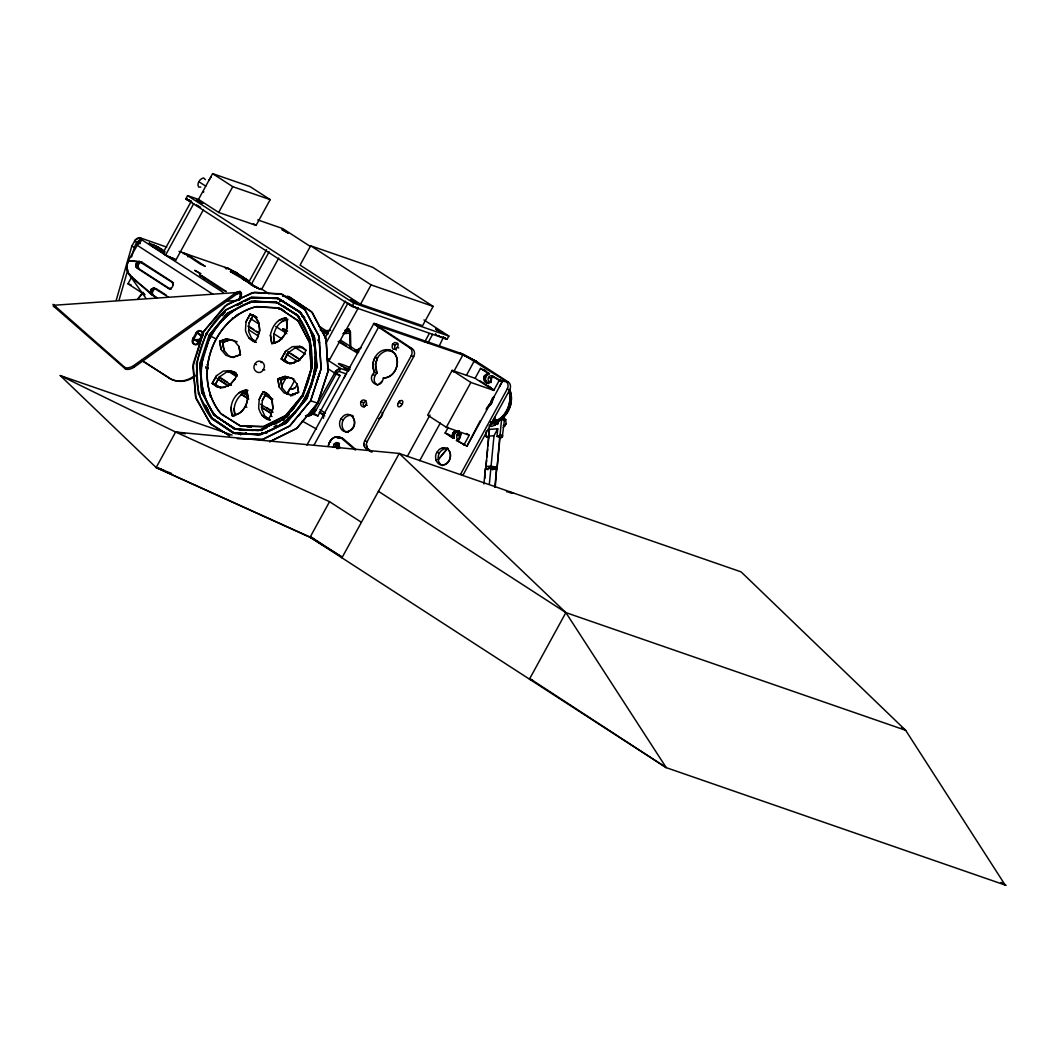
<?xml version="1.0" encoding="UTF-8"?>
<svg xmlns="http://www.w3.org/2000/svg" width="1059" height="1059" viewBox="0 0 1059 1059"><rect width="100%" height="100%" fill="white"/><g stroke="black" fill="none" stroke-linecap="round" stroke-linejoin="round"><path stroke-width="1.5" d="M328.462 445.402C329.097 441.616 331.652 438.227 335.346 436.943L338.655 436.824L343.513 438.956L355.864 449.572M489.218 426.115A7.387 6.129 -70.9 0 0 496.856 422.501L495.268 423.891M311.2 368.929L309.678 342.891L298.439 321.195L279.642 308.248L256.913 306.541C212.356 317.462 191.494 377.388 220.524 413.275L239.943 425.837L263.148 426.698L285.559 415.71L302.728 395.033L311.2 368.929L302.728 395.033L285.877 415.446L263.89 426.539L240.975 426.142L221.543 414.36C191.6 379.426 211.151 319.183 255.073 306.911L278.279 307.785L297.685 320.347L309.453 342.11L311.161 368.413M172.974 284.924L172.921 283.958M201.078 338.152L200.548 335.438L197.093 332.95M201.078 337.583L201.025 336.616M297.354 383.861L295.249 387.859L292.046 389.103M363.912 443.92L364.773 447.441L371.1 451.928M366.361 444.767L367.235 448.288L372.278 451.955M452.233 435.54L452.471 437.791L454.02 438.333L454.589 433.528L458.375 431.092M460.652 434.812L458.838 431.106L454.708 431.238L452.617 433.806L452.471 437.791L445.124 433.038L448.222 427.373M453.795 436.083L454.02 438.333L448.751 434.931L450.313 435.461M198.457 393.564L211.893 418.834L234.079 433.184L260.607 434.177C310.764 419.298 332.513 354.09 300.081 312.63L277.895 298.281L251.367 297.275L225.607 310.035C195.319 336.908 185.881 384.417 211.045 417.868L232.517 432.668L258.502 434.6C310.221 421.297 333.691 352.7 298.916 311.386L276.717 297.923L251.38 297.486M239.93 293.224L240.009 291.49L236.197 292.562L133.553 365.686A5.825 2.422 -20.5 0 1 124.75 367.354L53.082 304.343L54.234 306.792L125.319 368.863A5.825 2.422 -20.5 0 0 134.109 367.195L236.766 294.071L238.527 293.25L240.631 293.78L240.459 297.394L238.844 300.385L240.777 294.058L238.738 293.197L236.766 294.071L236.197 292.562L53.665 305.283M284.447 418.358L260.342 430.179L235.363 429.252L213.428 414.321L233.88 428.763L258.356 430.589L282.356 419.96L302.927 396.106L312.114 367.83L312.299 363.912M350.105 347.921L349.589 331.719L348.835 329.19L345.552 329.905M203.593 192.222L203.725 191.52M255.735 316.615L250.149 314.139L245.992 321.843L245.463 330.487C246.999 336.087 250.427 341.21 256.424 342.401M257.178 317.594L253.273 315.225L249.117 322.929L248.587 331.573L251.83 338.88L254.623 341.408M270.058 420.039L265.028 416.491L261.785 409.184L262.314 400.54L266.471 392.836L263.347 391.751L260.871 395.351L259.19 399.455L258.661 408.099C260.21 413.698 263.625 418.821 269.621 420.013M284.514 424.01L287.386 422.025L307.004 398.383L317.078 365.434L314.046 335.69L300.081 311.783L277.882 298.32L272.507 298.228M492.25 422.104C505.54 419.682 512.834 402.791 508.849 390.784M492.131 423.997L491.323 423.243C506.189 421.416 515.362 403.148 509.697 389.791A5.917 4.898 -70.9 0 0 508.346 382.047L476.828 361.662L463.207 354.209L374.012 323.273L306.911 445.151M492.104 422.144C505.289 419.523 513.218 402.804 508.704 390.533M493.507 422.634C507.142 419.88 515.058 402.288 509.697 389.791L507.221 389.037A5.917 4.898 -70.9 0 0 505.884 381.2L465.298 355.85L377.56 325.748L412.348 348.795A5.917 4.898 -70.9 0 1 413.672 356.645L367.129 441.656L366.321 444.118L366.904 447.573M488.57 437.897L487.18 437.168A1.774 1.43 -62.6 0 1 485.843 435.58L486.28 431.026M483.91 483.937L485.379 468.753L490.86 468.343L496.552 469.666L495.294 486.584M486.558 460.255L485.79 468.25L489.364 429.398L497.73 428.776L497.002 436.44L499.689 437.063L499.782 437.883L502.376 437.089M484.81 478.483L485.379 468.753L488 469.706M486.875 457.064L487.643 449.069M487.947 445.879L489.364 429.398M489.404 483.526L490.86 468.343M485.591 466.516L491.085 466.106L493.997 435.739L497.73 428.776M494.857 487.246L496.552 469.666M499.888 438.797L496.975 469.163L499.689 437.063M497.002 436.44L499.027 436.162L500.1 434.508L501.569 419.324L504.349 420.78L502.218 437.314M491.866 421.561L491.945 423.322L492.845 422.912M491.164 468.634C482.123 466.648 500.139 467.231 491.601 468.687M505.752 419.602L503.224 417.67M241.081 297.738L241.2 292.562L240.009 291.49L236.197 292.562M135.552 239.797L139.801 237.693L166.726 247.131M328.356 445.905C328.806 441.603 331.97 437.817 336.18 436.758L341.58 438.294L355.162 449.969M460.096 432.588L460.083 437.552L456.469 440.385L466.94 446.223L502.337 381.558L491.866 375.72L491.31 380.525L487.511 382.974M232.358 319.024L232.662 317.912M341.925 557.815L399.243 453.451L741.075 571.86L905.657 730.3L1005.203 885.072L1001.033 882.372M493.375 420.476L494.513 420.635L495.082 418.742M116.305 299.988L131.859 245.979L135.592 239.638M119.124 299.935L127.821 269.754M131.488 257.033C132.19 256.463 136.32 234.886 140.238 243.054M316.919 365.937L307.004 398.383L285.162 423.719L259.667 435.011L233.682 433.065L212.21 418.265L205.472 405.253L208.385 410.574M233.867 416.293L232.305 415.75C228.042 405.438 234.926 391.248 246.416 389.99L247.978 390.533M235.045 415.512C231.961 406.497 237.15 395.616 245.767 391.87M230.955 407.477L232.305 415.75C244.033 414.638 250.626 400.328 246.416 389.99L239.082 392.651M270.442 335.346C271.594 327.257 277.127 318.627 285.904 317.859C290.325 328.264 283.508 342.454 271.806 343.619L270.442 335.346L271.806 343.619L279.139 340.972L284.778 334.578L287.254 326.132L285.904 317.859L278.57 320.52M274.533 343.381C271.25 333.77 277.471 321.049 287.77 319.209M498.71 420.211C499.279 422.819 491.628 427.293 495.215 423.494M248.706 337.808L254.862 341.858L257.284 338.377L259.759 330.037L258.489 321.83L255.087 316.919L250.149 314.139L245.992 321.843M201.779 363.118L208.345 341.633M205.843 368.28L205.737 366.732M207.749 369.22L208.146 367.91M310.605 387.581L316.601 367.95M493.441 396.873L491.389 403.611L486.227 409.158M257.284 338.377L259.667 330.99L259.084 323.524L255.682 317.501L250.149 314.139M392.134 350.847C386.191 349.218 380.353 352.991 377.494 358.035L375.032 357.187L373.205 362.271L373.059 367.552L374.582 372.318C364.812 380.34 380.631 392.134 383.358 377.997C395.232 377.811 401.546 361.794 394.213 352.925L389.686 349.999C377.851 347.14 369.048 362.496 374.582 372.318L377.044 373.165C373.311 376.077 372.887 383.159 377.679 385.211M229.551 435.858L209.854 423.11L195.412 396.423L193.215 363.74L203.672 331.533L224.733 306.17L252.201 292.694L280.661 293.767L304.462 309.162L318.905 335.849L321.102 368.532L310.644 400.739L289.981 425.784L263.016 439.366L247.991 439.114M251.076 297.486L225.395 310.141L206.134 333.479L196.392 363.502L198.417 393.471M199.939 363.396L201.806 392.307L214.474 415.737M205.711 349.298L208.199 341.633M254.954 364.124C250.837 369.869 259.971 376.527 263.267 369.498C267.702 363.303 257.972 357.479 254.954 364.124L256.516 364.667M310.803 387.515L316.231 369.167M282.594 296.242L289.359 296.758L312.405 312.63L326.172 339.237L328.052 371.484L317.66 403.175L296.599 428.524L269.568 441.788L296.997 428.207L317.66 403.175L328.118 370.968L325.92 338.284L311.478 311.598L289.782 297.553M339.357 443.681L337.093 445.495L336.709 448.513M366.56 403.28L365.712 400.593L363.29 399.905C358.604 400.765 360.682 409.039 364.958 406.193M365.739 400.752L363.038 404.048L364.256 407.106M365.077 406.1L366.546 403.426M392.518 344.254C390.016 355.943 404.432 343.884 394.742 342.454L392.518 344.254L394.981 345.102L397.747 343.315M394.981 345.102L394.597 348.12L396.291 350.066M460.917 434.415L459.527 435.805L459.143 438.823M493.851 377.6L492.104 375.746L490.741 375.707C487.14 376.395 487.127 382.987 491.138 382.564M493.19 376.554L490.979 378.354L490.846 381.849M491.469 400.249L490.555 403.069L487.272 407.172M494.209 396.397L491.389 403.611L486.372 408.906M316.694 381.942L319.725 372.675M237.415 438.651L262.116 439.578L289.584 426.089L310.644 400.739L321.036 369.062L319.156 336.815L305.389 310.194L282.343 294.323L254.464 292.244L227.103 304.343L203.672 331.533L192.87 366.891L196.127 398.806L211.098 424.447L229.604 435.673M340.852 419.073C337.583 424.077 340.799 433.025 347.656 431.662C362.8 426.856 349.933 404.856 340.852 419.073L343.301 419.92C345.035 416.849 348.53 414.612 352.131 415.472M343.301 419.92C340.641 424.222 342.295 432.231 348.159 432.429M436.851 452.325C433.594 457.356 436.798 466.264 443.655 464.914C452.908 463.299 452.709 446.064 442.397 447.825L439.3 449.373L436.851 452.325L439.313 453.173C441.047 450.049 444.661 447.798 448.275 448.778M439.313 453.173C437.049 457.329 437.844 463.577 442.609 465.576M337.795 448.804C340.363 447.202 339.555 441.974 336.1 442.556L333.863 444.317L333.439 447.335M339.396 443.284L336.775 443.827L335.306 446.977M373.47 323.577L380.816 328.409L377.639 325.907L379.188 325.868L375.919 323.75L373.589 323.816L409.886 347.948A5.917 4.898 -70.9 0 1 411.223 355.784L364.68 440.796L363.872 443.258L364.455 446.726M484.162 376.342L484.334 381.214L488.583 383.49M485.71 376.885L485.26 380.062L487.061 382.961L491.045 380.803M494.301 424.778L494.632 423.838M452.246 435.143L452.961 433.184M453.808 435.686L454.523 433.727M145.97 298.386L128.814 274.043C122.526 264.022 133.513 253.776 137.074 245.198L141.535 239.096C139.523 235.972 135.724 238.857 134.48 241.187L139.947 243.782M205.393 179.646L203.606 177.925C199.899 178.587 196.471 183.578 198.629 187.033L200.813 187.099M240.3 299.432L241.584 293.899L240.009 291.49M262.314 400.54L266.471 392.836M232.305 415.75L239.638 413.103C246.694 407.609 249.514 398.436 246.416 389.99M235.257 378.632L236.912 374.648L234.079 372.172L230.69 370.703L223.237 371.1L216.499 375.72L212.25 383.358L216.857 386.76L222.443 387.66L229.684 384.96L235.257 378.632L230.412 384.417L224.111 387.435L217.611 387.051L212.25 383.358L216.499 375.72M304.304 354.236L305.958 350.251L303.126 347.776L299.75 346.306L292.284 346.703L285.546 351.323L281.297 358.961L285.904 362.363L291.49 363.263L298.731 360.563L304.304 354.236L299.459 360.02L293.158 363.038L286.658 362.655L281.297 358.961L285.546 351.323M220.404 387.912L215.374 384.443L219.61 376.805L226.361 372.172L233.814 371.788L236.064 372.768M291.41 363.833L289.014 363.449L284.421 360.047L286.142 355.956L288.67 352.409L295.408 347.776L302.861 347.392M208.729 180.493L211.244 176.787M226.282 291.516L221.516 289.504L199.555 275.088L201.62 275.764M463.816 445.137L469.243 435.223L446.329 427.28L427.637 415.181L452.18 370.359L475.094 378.301L480.521 368.386L483.447 370.121M349.827 367.513C327.986 358.246 342.917 367.83 350.225 369.181M459.01 439.962C454.615 439.114 457.554 433.449 459.262 431.291M496.923 420.992L495.916 421.376M466.94 446.223L480.124 420.886M506.096 423.865L505.699 419.417M311.24 537.138L310.909 537.747L156.163 467.562L60.257 375.574L232.093 435.09M249.117 322.929L253.273 315.225M259.19 399.455L263.347 391.751L268.298 394.53L271.686 399.442L272.957 407.649L270.495 415.988L268.059 419.47L261.904 415.419M459.95 437.711L458.719 439.326M460.122 437.407L460.678 435.223M503.224 427.452L506.083 423.984M140.265 241.042L141.575 239.771L140.04 242.63L139.007 241.015L140.609 238.076L141.641 239.691L223.224 292.469M144.58 294.534L127.967 283.786L131.885 276.637M137.366 266.616L139.722 262.328M423.944 319.95L448.87 336.074L447.083 339.317L351.985 306.382L185.815 198.867L187.602 195.624L198.51 199.396L218.657 212.435L256.079 225.395L270.177 199.635L250.03 186.596L212.607 173.636L198.51 199.396M160.796 250.745L161.603 249.275L158.122 247.184L163.933 250.93L164.833 251.923L164.132 252.055M191.189 201.395L162.98 252.916L165.575 255.073L175.966 259.892L203.394 209.788M169.917 257.575L165.575 255.073L193.784 203.553M183.22 253.71L183.697 252.889L187.628 254.769L205.287 266.378L200.217 264.022L183.631 252.982L179.011 251.38M184.994 254.332L185.391 253.591L228.413 268.496A18.93 2.105 28.7 0 0 235.694 272.269L237.534 273.593L227.831 268.205L224.733 267.503M187.853 256.86L188.661 255.391M218.657 212.435L232.755 186.675L270.177 199.635M203.818 278.914L204.625 277.445L199.555 275.088M192.738 339.026L196.259 332.592A3.759 3.124 -70.9 0 1 200.707 331.017A3.759 3.124 -70.9 0 1 201.554 336.007L198.033 342.454A3.759 3.124 -70.9 0 1 193.585 344.016A3.759 3.124 -70.9 0 1 192.738 339.026L193.678 339.357A3.759 3.124 -70.9 0 0 194.525 344.347A3.759 3.124 -70.9 0 0 198.96 342.772L198.033 342.454M193.678 339.357L197.199 332.91A3.759 3.124 -70.9 0 1 202.984 333.519M236.514 272.865L235.283 272.997L235.694 272.269L249.514 281.204M242.432 279.02L243.239 277.551L239.758 275.472L249.077 281.548M266.564 249.646L248.547 282.554L253.776 286.301M255.484 287.214L251.142 284.712L269.158 251.79M324.385 546.113L311.042 537.509L156.163 467.562L175.609 432.032L399.243 453.451L565.877 612.605L666.27 767.669L1006.05 885.364L1003.283 883.577M256.675 287.849L261.533 289.531L278.769 258.025M310.658 245.794L300.081 265.121L360.523 304.224L422.567 325.722L433.144 306.395L372.702 267.292L310.658 245.794L371.1 284.897L433.144 306.395M281.522 386.178L286.261 377.52M294.15 363.105L295.739 360.219L298.545 361.185M286.896 393.869L289.809 388.547L291.596 389.156L294.521 388.309M287.571 393.432L294.68 380.446M324.901 338.298L345.274 301.087L345.883 301.815M325.92 343.315L347.868 303.245L351.085 305.138M350.198 304.489L351.985 306.382L353.759 303.126L448.87 336.074M329.534 359.703L358.246 308.05L357.757 307.52M360.523 304.224L371.1 284.897M335.915 370.743L313.279 411.077L310.168 413.923L306.488 415.366M346.584 374.026L339.145 371.457L336.921 372.437L316.257 409.859C314.219 413.539 309.863 416.968 305.482 415.79M339.145 371.457L340.746 368.519L348.199 371.1M311.664 413.791L317.899 415.949L340.005 375.548L335.888 372.887M344.109 377.851L345.181 375.892A2.952 2.449 -70.9 0 0 345.578 373.681M314.192 444.78L378.367 327.549M361.238 522.18L329.548 501.675L310.419 536.609L342.11 557.113L310.909 537.747L314.02 538.819M424.566 342.176L429.266 333.585M427.942 342.891L432.641 334.313M439.088 346.253L443.443 337.291M407.278 456.482L430.007 414.982M453.517 372.04L462.915 354.871L476.828 361.662L459.646 352.753L462.915 354.871M419.695 460.665L440.292 423.044M466.45 375.283L474.366 360.801M446.329 427.28L470.871 382.458L493.785 390.4L499.213 380.472L502.337 381.558L499.398 386.257L500.033 385.754M485.604 371.007L483.645 369.459M499.848 380.975L500.258 380.207M507.221 389.037L460.678 474.048L463.14 474.909L509.683 389.897M490.767 424.818L494.844 417.378M901.487 727.612L905.657 730.3L565.877 612.605L529.447 679.15L532.571 680.222M453.133 432.893L454.629 431.317M454.682 433.435L456.191 431.847M212.25 383.358L215.374 384.443L219.61 376.805M281.297 358.961L284.421 360.047L288.67 352.409M343.182 333.664L349.761 333.201L350.45 332.129L348.835 329.19L344.718 330.474M212.965 294.309L137.074 245.198L140.291 240.975M497.187 424.474L498.471 422.66L496.817 421.628L499.054 420.661M327.496 368.413L334.392 372.874L338.814 368.704M141.641 293.965L137.644 299.128L143.084 293.039M290.775 396.04L293.078 394.2L294.667 394.411M294.627 413.487L297.658 409.634M199.767 340.561L200.614 339.476M222.403 315.582L225.421 311.928M226.983 313.623L209.047 335.359L199.926 363.171L201.567 391.473L213.336 414.201M286.976 417.259L288.988 414.824M298.334 416.253L300.319 413.831M227.288 313.318L209.047 335.359L215.493 338.589M299.723 406.497L301.749 404.075M282.793 419.47L283.23 418.954C313.371 393.551 322.916 345.989 296.414 314.549L275.499 301.868L250.851 301.458L227.381 313.292L251.645 301.272L276.624 302.212L297.513 315.728L310.181 339.145L312.114 367.83M217.095 326.529L219.239 324.041M222.443 320.334L228.85 312.895M237.798 314.338L235.985 316.442L236.938 315.344M283.534 420.37L284.527 419.205M285.559 418.014L288.657 414.426M291.741 410.839L293.806 408.456M356.142 350.529L361.251 347.551M382.405 380.962L379.016 384.007M494.209 421.588L490.595 424.818M227.195 268.046L225.779 268.695L228.413 268.496M494.963 425.215L495.903 424.169M206.955 364.852L207.71 364.031M336.51 370.213L340.746 368.519L326.927 359.57M343.195 333.757L347.312 330.951L349.523 331.573L349.761 333.201M172.114 281.787L142.277 262.473L139.232 261.454L136.69 262.711L135.724 265.677L137.061 268.152L168.249 288.326C171.783 290.272 174.867 284.183 171.69 282.051L139.378 261.507M343.778 333.188L348.755 330.924M491.085 466.106L496.764 467.429L493.825 468.528M458.401 439.538L456.469 440.385L464.861 444.873M308.368 414.837L311.823 412.666L314.483 409.237L316.257 409.859L313.596 413.275L310.141 415.459L306.369 416.094M292.099 394.676L292.919 394.266M171.201 288.18L170.393 288.591M199.304 340.839L198.496 341.25M273.99 426.803L276.703 425.175M338.39 444.158L339.211 443.761M242.074 302.728L236.581 305.495L242.259 302.728M244.828 301.338L250.321 298.572M199.635 340.667L197.318 341.355L193.651 339.224M221.093 349.51L219.637 341.276L226.997 338.734L234.052 340.641L238.95 346.478L240.419 354.712L233.059 357.254L226.004 355.347L221.093 349.51L219.637 341.276L226.997 338.734M219.637 341.276L222.761 342.361L230.121 339.82L237.176 341.726M279.258 387.144L277.802 378.91L285.149 376.369L292.218 378.275L297.116 384.113L298.572 392.346L291.212 394.875L284.156 392.982L279.258 387.144L277.802 378.91L285.149 376.369M277.802 378.91L280.913 379.982L288.273 377.454L293.925 378.963M274.294 424.355L280.145 421.416M458.031 433.78L461.102 433.475M235.283 272.997L236.117 272.573M252.135 297.883L262.658 298.069M260.964 362.615L262.01 362.152M354.752 351.204L360.563 348.358M284.712 423.335L260.713 434.547M286.089 422.66L287.386 422.025M442.45 447.825L443.774 447.851M454.973 431.145L458.838 431.106L457.064 434.958L459.527 435.805M456.535 431.688L459.01 431.119M260.885 430.378L266.868 427.743M489.271 425.4L493.242 422.7L491.257 423.176M337.305 437.777L340.998 437.592L343.513 438.956L340.601 437.499L337.278 437.605M487.061 382.961L485.194 378.95L485.922 376.289L489.43 373.668L487.868 373.139L484.36 375.746L483.632 378.407L485.499 382.418L488.874 383.464M139.086 261.494L136.24 263.36L136.082 266.974M140.582 262.089L138.027 263.982L137.869 267.583M281.694 321.592L287.558 319.474M242.193 393.723L246.601 392.134M233.351 357.571L229.115 356.433L224.217 350.595L223.012 346.65L222.761 342.361L230.121 339.82M233.059 357.254L240.419 354.712L238.95 346.478M292.919 395.576L287.28 394.054L282.369 388.216L281.164 384.271L280.913 379.982L288.273 377.454M291.212 394.875L298.572 392.346L297.116 384.113M149.319 243.133C150.378 246.469 159.327 250.136 164.039 252.029M444.317 337.53L447.083 339.317L441.524 337.199M155.461 288.591L156.732 288.988L154.098 288.895L151.953 292.813L153.29 295.276L157.354 297.91M249.328 282.554L251.976 284.341M358.26 308.063L355.956 307.573M293.409 394.213L295.024 394.53M246.059 280.278L243.239 277.551M357.664 353.163L338.139 341.554M488.517 436.149L493.997 435.739M487.18 437.168L488.623 437.063A1.774 1.43 -62.6 0 0 488.689 437.671M225.66 301.299L237.203 300.504M194.604 339.78L201.17 339.317M324.094 330.805L330.646 330.355M171.068 289.319L168.249 288.326M493.481 467.456L496.764 467.429M225.315 267.623L226.56 267.821M351.985 306.382L353.388 306.382M251.698 297.883L265.941 298.122M278.716 309.175L281.972 309.228M386.336 349.867L389.447 349.92L393.974 352.673C401.665 361.344 395.404 378.037 383.358 377.997L384.589 378.42M388.785 350.728L392.002 350.847M239.215 430.02L262.301 430.404M261.864 432.707L266.166 432.787M492.991 422.806L491.164 422.078M272.123 298.426L279.06 298.678L301.246 313.04L314.708 337.9L316.76 368.373M279.867 300.875L282.978 300.994M501.529 381.028L508.346 382.047M246.999 427.055L251.486 427.227M262.169 432.787L266.934 432.959M261.745 433.131L264.922 433.25M233.232 432.76L235.244 433.594L257.469 434.428M141.151 262.116L142.277 262.473L139.642 262.38L137.696 264.724L138.835 268.761L170.036 288.948M153.542 288.008L150.696 289.875L150.537 293.489M153.82 288.022L156.732 288.988M155.316 288.63L152.47 290.497L152.311 294.098M509.723 492.687L513.019 492.859L506.533 491.694M138.795 261.48L128.576 260.713C120.594 276.492 143.561 283.984 150.855 294.058L156.944 298.175M279.55 301.034L282.449 301.246M279.258 303.112L254.795 301.272C207.101 313.305 184.769 376.011 214.831 415.234L235.058 429.16L253.3 430.523M345.711 431.582L347.392 431.715C353.124 430.325 356.512 422.766 353.282 417.736M441.709 464.835L443.403 464.967C449.122 463.564 452.511 456.019 449.281 450.988M491.297 467.032L492.157 467.138M137.869 261.758L128.576 260.713L129.463 261.03M491.945 469.375L493.07 469.64L492.395 469.468M494.513 420.635L498.498 421.125M493.309 420.171L497.068 420.661L493.997 418.927M500.364 380.287L505.884 381.2M60.257 375.574L175.609 432.032L185.351 433.78M496.724 423.679L497.876 423.918M492.607 467.231L494.05 467.76M279.06 298.678L277.484 298.32M171.598 473.426L156.163 467.562L160.928 468.872M257.761 219.915L282.7 228.559L310.393 246.482M191.494 201.766L185.815 198.867L188.939 199.939M149.332 243.12L158.043 247.171L152.814 244.483M174.391 259.654L171.532 257.88L175.384 259.68M248.852 282.925L257.893 287.796M173.676 259.402L169.321 256.781M485.724 370.809L484.162 370.266L489.43 373.668M409.886 347.948L412.348 348.795M488.517 377.507L490.979 378.354M397.509 347.471L398.727 347.908M411.223 355.784L413.672 356.645M172.591 282.356L173.477 282.66M509.233 404.869L510.637 405.359M129.701 274.347L128.814 274.043L151.516 294.667L153.29 295.276M127.967 283.786L131.078 284.871M329.349 359.531L326.702 358.604M372.649 374.648L375.098 375.495M348.557 370.875L344.056 367.963L349.232 370.121M495.533 422.051L496.856 422.501M503.237 425.453L504.958 426.049M334.392 372.874L336.18 373.483M335.332 373.933L340.005 375.548M206.134 333.479L207.312 333.876M196.259 332.592L197.199 332.91M199.807 334.697L200.694 335.001M201.554 336.007L202.494 336.338A3.759 3.124 -70.9 0 0 202.971 334.948M196.365 340.985L198.139 341.594L192.712 338.086M361.066 401.705L363.528 402.552M366.057 404.922L367.274 405.345M263.267 369.498L264.816 370.041M445.124 433.038L448.526 434.309M305.839 397.985L307.004 398.383M310.644 400.739L317.66 403.175M364.68 440.796L367.129 441.656M142.065 360.722L169.308 378.076A29.559 24.516 -70.9 0 0 194.962 376.382M245.291 406.709L246.853 407.252M366.017 448.645L368.466 449.493M272.044 416.531L270.495 415.988L272.865 408.615L272.295 401.149L268.893 395.113L263.347 391.751M329.759 441.537L330.726 441.881M333.863 444.317L335.796 444.979M337.093 445.495L339.542 446.342L339.092 448.341M338.787 447.639L339.754 447.97M156.163 467.562L163.96 470.275M291.569 389.156L289.809 388.547M490.211 421.773L493.11 422.819L490.555 421.8M55.121 306.819L53.188 306.117L55.783 307.097M234.33 428.789L235.363 429.252M175.609 432.032L329.548 501.675M199.529 206.796L200.601 207.233M439.181 336.127L441.656 337.265M356.102 307.626L353.613 306.488L355.811 307.494M234.449 272.759L239.678 275.446L230.266 271.541L248.719 282.541M320.586 329.402L328.158 333.942M287.611 320.215L285.599 319.196M191.785 202.11L185.815 198.867L191.295 201.409M443.695 337.728L442.794 337.305M185.815 198.867L191.282 201.528M202.097 276.002L202.971 276.465M284.619 329.468L282.66 328.714L287.624 331.149M285.096 329.693L285.97 330.17M342.07 366.149L341.197 365.673M196.431 205.142L199.145 206.505M329.481 359.689L328.449 359.173L329.19 359.583M500.1 434.508L502.893 435.964M498.432 436.334L501.225 437.777M485.843 435.58L487.233 436.308M198.126 206.055L196.524 205.194M437.764 335.372L438.956 336.007M351.906 305.588L353.243 306.303M253.882 286.354L255.126 287.015M302.199 421.072L316.562 429.067M443.364 337.199L447.083 339.317M175.582 259.468L175.966 259.879M251.87 284.368L250.255 283.746L251.142 284.712M487.617 385.728L491.058 387.753M436.109 334.485L435.275 333.995L436.07 334.472M249.818 282.727L243.61 279.576L248.561 282.554L245.767 280.331L249.117 281.853M249.898 283.349L252.227 284.752M347.868 303.245L350.503 304.833M289.597 310.115L297.579 314.96L302.411 323.247M280.357 308.553L281.178 309.056M281.84 309.453L284.289 310.936M236.448 429.266L216.738 417.312C184.703 379.638 205.181 315.886 252.016 301.868L276.677 302.278L288.273 309.307L283.124 305.76M238.341 432.972L240.883 434.521M237.454 432.734L240.194 434.389M171.532 257.88L174.92 259.759L172.352 257.774M161.974 251.301L164.357 252.81M163.086 252.916L155.17 247.885L163.351 252.889M299.75 346.306L305.958 350.251M230.69 370.703L236.912 374.648M212.607 173.636L232.755 186.675M198.854 181.698L205.777 186.172M480.521 368.386L487.868 373.139M491.866 375.72L499.213 380.472M253.392 223.661L256.079 225.395M480.124 380.909L493.335 389.46M475.094 378.301L493.785 390.4M187.602 195.624L353.759 303.126M452.18 370.359L470.871 382.458M287.677 296.189L288.445 296.679M260.58 288.366L268.867 293.74M318.653 325.947L328.33 332.208M340.773 340.257L358.749 351.879M302.067 315.86L304.462 317.409M302.093 316.231L304.489 317.779M339.184 341.091L345.975 345.697M320.215 329.958L327.112 334.419M466.569 433.488L469.243 435.223M398.912 402.208L402.182 404.326M204.625 277.445L226.229 291.477M286.579 331.613L282.819 329.084M275.764 326.463L286.83 333.625M250.228 318.415L258.502 323.763M273.685 333.585L281.959 338.946M294.376 346.981L305.416 354.13M131.859 245.979L134.228 247.502M249.633 326.768L253.736 329.428M256.49 331.202L259.23 332.976M290.762 353.388L300.346 359.597M247.846 326.159L258.82 333.254M287.611 351.879L299.949 359.861M248.944 329.945L258.581 336.18M286.102 353.984L295.739 360.219M158.082 289.875L166.223 295.13M352.276 415.525L353.388 416.24M168.513 297.155L153.687 287.982L151.146 289.226L150.577 293.634M319.95 409.621L325.457 413.182M197.503 332.685L200.217 334.432M319.619 412.083L323.776 414.784M319.222 412.361L324.782 415.962M313.768 413.275L317.899 415.949M228.969 370.809L237.203 376.13M267.358 395.642L272.838 399.19M228.201 371.232L236.461 376.567M263.982 394.372L272.242 399.72M220.682 377.811L227.619 382.312M242.895 392.187L245.675 393.988M266.511 407.477L272.07 411.064M218.895 377.203L231.405 385.291M242.511 392.479L248.071 396.066M260.567 404.154L273.076 412.242M216.949 378.341L226.652 384.616M241.876 394.464L248.799 398.952M261.255 407.013L270.958 413.275L261.705 407.583M217.399 378.91L228.479 386.085M240.936 394.147L247.859 398.621M378.354 491.27L565.877 612.605M141.615 360.153L169.308 378.076M238.341 433.131L240.883 434.772M237.163 432.721L239.718 434.375M212.449 418.437L235.244 433.594M310.909 537.747L666.27 767.669L529.778 678.541M249.209 281.615L245.569 279.205L249.593 282.303M251.83 338.88L255.523 341.316M265.028 416.491L269.952 419.748M257.085 287.518L259.468 289.12M302.199 316.098L304.674 317.819M302.067 316.416L304.462 318.071M289.531 310.181L299.485 317.038M284.421 360.047L289.782 363.74M215.374 384.443L220.722 388.137M161.603 249.275L164.807 251.923M165.575 255.073L163.285 253.286M256.225 287.254L256.927 287.81L253.141 285.4L254.478 286.499M348.835 329.19L350.45 332.129L350.833 348.49M302.728 395.033L303.417 395.775M142.978 292.231L144.884 294.945M237.878 274.016L238.394 274.956M237.798 274.069L238.315 274.996M138.014 267.848L138.835 268.761L136.227 267.239M435.884 459.884L436.533 461.062M318.15 339.833L319.527 342.388M314.523 343.871L314.06 342.997L314.364 345.962M209.986 395.153L210.489 396.079M199.37 393.471L199.608 394.358M318.163 340.164L319.553 342.851M133.553 365.686L134.109 367.195M124.75 367.354L125.319 368.863M280.913 379.982L282.369 388.216M222.761 342.361L224.217 350.595M273.566 336.431L274.691 343.328M234.079 408.562L235.204 415.459M323.048 413.526L323.538 418.345M315.913 361.132L315.423 356.433L315.701 361.225M210.37 394.954L210.609 397.231M201.673 386.892L202.309 393.008M201.726 388.362L202.031 392.863M399.495 400.646A3.601 1.972 -57.1 0 1 397.866 403.611M382.034 412.441A3.601 1.972 -57.1 0 1 381.889 416.041A3.601 1.972 -57.1 0 1 378.672 418.596M346.134 369.035A6.328 5.242 -70.9 0 1 347.604 370.557M195.081 375.257A29.559 24.516 -70.9 0 1 168.368 377.745M492.276 398.171A13.304 11.04 -70.9 0 1 489.073 405.293M375.495 364.177L377.044 373.165L375.508 368.4L375.667 363.118L377.494 358.035L375.495 364.177M350.476 299.578L356.605 303.112L350.476 299.578M447.679 448.209L438.373 459.474L447.679 448.209M291.662 416.213L290.616 417.471L292.694 415.591L291.662 416.213M194.869 270.429L200.958 273.884L194.896 270.429M246.35 432.813L245.542 432.654L246.35 432.813M202.6 203.407L196.352 199.886L202.573 203.421M288.154 233.046L281.919 229.525L288.127 233.059M442.238 332.738L435.99 329.217L442.238 332.738M351.006 299.71L356.645 303.112L351.006 299.71M442.212 332.751L436.004 329.217L442.212 332.751M170.287 257.43L172.035 258.528L170.287 257.43M503.978 417.325L503.435 416.452L504.349 420.78L504.005 417.365M400.567 406.232A3.601 1.972 -57.1 0 0 402.341 400.712A3.601 1.972 -57.1 0 0 397.919 404.048A3.601 1.972 -57.1 0 0 400.567 406.232"/></g></svg>
